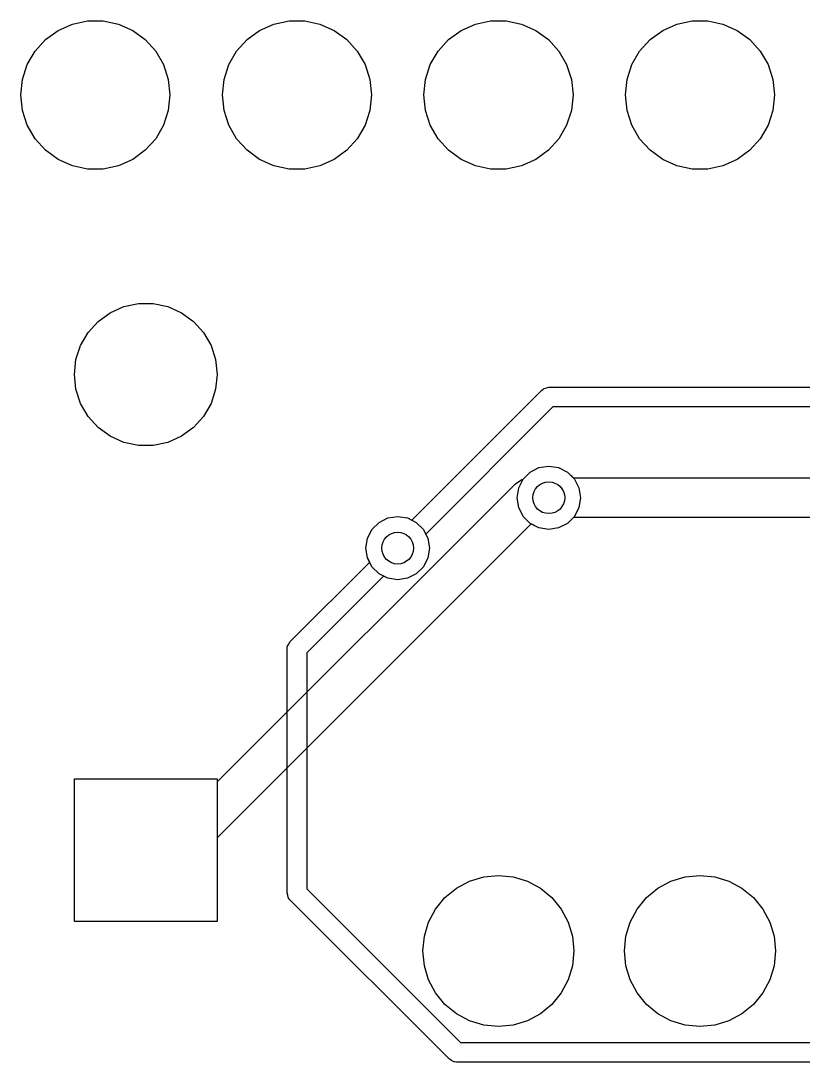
# Model space of a CAD drawing. Extents: x 94.3 to 178.4, y -122.2 to -38.
# Drawn here: x 112.09 to 121.95, y -82.68 to -69.55 of the extents above; entities that cross this region are included whole.
import ezdxf

# ---------------------------------------------------------------- set-up
doc = ezdxf.new("R2010")
doc.units = 0
doc.layers.add('BLACK', color=7, linetype='CONTINUOUS')

msp = doc.modelspace()

# ---------------------------------------------------------------- linework, layer by layer
at = {"layer": 'BLACK', "linetype": 'CONTINUOUS'}
for p, q in [((112.56, -69.6711), (112.74, -69.5912)), ((112.56, -69.6711), (112.74, -69.5912)), ((112.56, -69.6711), (112.74, -69.5912)), ((112.56, -69.6711), (112.74, -69.5912)), ((112.74, -69.5912), (112.932, -69.5503)), ((112.74, -69.5912), (112.932, -69.5503)), ((112.74, -69.5912), (112.932, -69.5503)), ((112.74, -69.5912), (112.932, -69.5503)), ((112.932, -69.5503), (113.128, -69.5503)), ((112.932, -69.5503), (113.128, -69.5503)), ((112.932, -69.5503), (113.128, -69.5503)), ((112.932, -69.5503), (113.128, -69.5503)), ((113.128, -69.5503), (113.32, -69.5912)), ((113.128, -69.5503), (113.32, -69.5912)), ((113.128, -69.5503), (113.32, -69.5912)), ((113.128, -69.5503), (113.32, -69.5912)), ((113.32, -69.5912), (113.5, -69.6711)), ((113.32, -69.5912), (113.5, -69.6711)), ((113.32, -69.5912), (113.5, -69.6711)), ((113.32, -69.5912), (113.5, -69.6711)), ((115.1, -69.6711), (115.28, -69.5912)), ((115.1, -69.6711), (115.28, -69.5912)), ((115.1, -69.6711), (115.28, -69.5912)), ((115.1, -69.6711), (115.28, -69.5912)), ((115.28, -69.5912), (115.472, -69.5503)), ((115.28, -69.5912), (115.472, -69.5503)), ((115.28, -69.5912), (115.472, -69.5503)), ((115.28, -69.5912), (115.472, -69.5503)), ((115.472, -69.5503), (115.668, -69.5503)), ((115.472, -69.5503), (115.668, -69.5503)), ((115.472, -69.5503), (115.668, -69.5503)), ((115.472, -69.5503), (115.668, -69.5503)), ((115.668, -69.5503), (115.86, -69.5912)), ((115.668, -69.5503), (115.86, -69.5912)), ((115.668, -69.5503), (115.86, -69.5912)), ((115.668, -69.5503), (115.86, -69.5912)), ((115.86, -69.5912), (116.04, -69.6711)), ((115.86, -69.5912), (116.04, -69.6711)), ((115.86, -69.5912), (116.04, -69.6711)), ((115.86, -69.5912), (116.04, -69.6711)), ((117.64, -69.6711), (117.82, -69.5912)), ((117.64, -69.6711), (117.82, -69.5912)), ((117.64, -69.6711), (117.82, -69.5912)), ((117.64, -69.6711), (117.82, -69.5912)), ((117.82, -69.5912), (118.012, -69.5503)), ((117.82, -69.5912), (118.012, -69.5503)), ((117.82, -69.5912), (118.012, -69.5503)), ((117.82, -69.5912), (118.012, -69.5503)), ((118.012, -69.5503), (118.208, -69.5503)), ((118.012, -69.5503), (118.208, -69.5503)), ((118.012, -69.5503), (118.208, -69.5503)), ((118.012, -69.5503), (118.208, -69.5503)), ((118.208, -69.5503), (118.4, -69.5912)), ((118.208, -69.5503), (118.4, -69.5912)), ((118.208, -69.5503), (118.4, -69.5912)), ((118.208, -69.5503), (118.4, -69.5912)), ((118.4, -69.5912), (118.58, -69.6711)), ((118.4, -69.5912), (118.58, -69.6711)), ((118.4, -69.5912), (118.58, -69.6711)), ((118.4, -69.5912), (118.58, -69.6711)), ((120.18, -69.6711), (120.36, -69.5912)), ((120.18, -69.6711), (120.36, -69.5912)), ((120.18, -69.6711), (120.36, -69.5912)), ((120.18, -69.6711), (120.36, -69.5912)), ((120.36, -69.5912), (120.552, -69.5503)), ((120.36, -69.5912), (120.552, -69.5503)), ((120.36, -69.5912), (120.552, -69.5503)), ((120.36, -69.5912), (120.552, -69.5503)), ((120.552, -69.5503), (120.748, -69.5503)), ((120.552, -69.5503), (120.748, -69.5503)), ((120.552, -69.5503), (120.748, -69.5503)), ((120.552, -69.5503), (120.748, -69.5503)), ((120.748, -69.5503), (120.94, -69.5912)), ((120.748, -69.5503), (120.94, -69.5912)), ((120.748, -69.5503), (120.94, -69.5912)), ((120.748, -69.5503), (120.94, -69.5912)), ((120.94, -69.5912), (121.12, -69.6711)), ((120.94, -69.5912), (121.12, -69.6711)), ((120.94, -69.5912), (121.12, -69.6711)), ((120.94, -69.5912), (121.12, -69.6711)), ((112.401, -69.7866), (112.56, -69.6711)), ((112.401, -69.7866), (112.56, -69.6711)), ((112.401, -69.7866), (112.56, -69.6711)), ((112.401, -69.7866), (112.56, -69.6711)), ((113.5, -69.6711), (113.659, -69.7866)), ((113.5, -69.6711), (113.659, -69.7866)), ((113.5, -69.6711), (113.659, -69.7866)), ((113.5, -69.6711), (113.659, -69.7866)), ((114.941, -69.7866), (115.1, -69.6711)), ((114.941, -69.7866), (115.1, -69.6711)), ((114.941, -69.7866), (115.1, -69.6711)), ((114.941, -69.7866), (115.1, -69.6711)), ((116.04, -69.6711), (116.199, -69.7866)), ((116.04, -69.6711), (116.199, -69.7866)), ((116.04, -69.6711), (116.199, -69.7866)), ((116.04, -69.6711), (116.199, -69.7866)), ((117.481, -69.7866), (117.64, -69.6711)), ((117.481, -69.7866), (117.64, -69.6711)), ((117.481, -69.7866), (117.64, -69.6711)), ((117.481, -69.7866), (117.64, -69.6711)), ((118.58, -69.6711), (118.739, -69.7866)), ((118.58, -69.6711), (118.739, -69.7866)), ((118.58, -69.6711), (118.739, -69.7866)), ((118.58, -69.6711), (118.739, -69.7866)), ((120.021, -69.7866), (120.18, -69.6711)), ((120.021, -69.7866), (120.18, -69.6711)), ((120.021, -69.7866), (120.18, -69.6711)), ((120.021, -69.7866), (120.18, -69.6711)), ((121.12, -69.6711), (121.279, -69.7866)), ((121.12, -69.6711), (121.279, -69.7866)), ((121.12, -69.6711), (121.279, -69.7866)), ((121.12, -69.6711), (121.279, -69.7866)), ((112.27, -69.9326), (112.401, -69.7866)), ((112.27, -69.9326), (112.401, -69.7866)), ((112.27, -69.9326), (112.401, -69.7866)), ((112.27, -69.9326), (112.401, -69.7866)), ((113.659, -69.7866), (113.79, -69.9326)), ((113.659, -69.7866), (113.79, -69.9326)), ((113.659, -69.7866), (113.79, -69.9326)), ((113.659, -69.7866), (113.79, -69.9326)), ((114.81, -69.9326), (114.941, -69.7866)), ((114.81, -69.9326), (114.941, -69.7866)), ((114.81, -69.9326), (114.941, -69.7866)), ((114.81, -69.9326), (114.941, -69.7866)), ((116.199, -69.7866), (116.33, -69.9326)), ((116.199, -69.7866), (116.33, -69.9326)), ((116.199, -69.7866), (116.33, -69.9326)), ((116.199, -69.7866), (116.33, -69.9326)), ((117.35, -69.9326), (117.481, -69.7866)), ((117.35, -69.9326), (117.481, -69.7866)), ((117.35, -69.9326), (117.481, -69.7866)), ((117.35, -69.9326), (117.481, -69.7866)), ((118.739, -69.7866), (118.87, -69.9326)), ((118.739, -69.7866), (118.87, -69.9326)), ((118.739, -69.7866), (118.87, -69.9326)), ((118.739, -69.7866), (118.87, -69.9326)), ((119.89, -69.9326), (120.021, -69.7866)), ((119.89, -69.9326), (120.021, -69.7866)), ((119.89, -69.9326), (120.021, -69.7866)), ((119.89, -69.9326), (120.021, -69.7866)), ((121.279, -69.7866), (121.41, -69.9326)), ((121.279, -69.7866), (121.41, -69.9326)), ((121.279, -69.7866), (121.41, -69.9326)), ((121.279, -69.7866), (121.41, -69.9326)), ((112.171, -70.1027), (112.27, -69.9326)), ((112.171, -70.1027), (112.27, -69.9326)), ((112.171, -70.1027), (112.27, -69.9326)), ((112.171, -70.1027), (112.27, -69.9326)), ((113.79, -69.9326), (113.889, -70.1027)), ((113.79, -69.9326), (113.889, -70.1027)), ((113.79, -69.9326), (113.889, -70.1027)), ((113.79, -69.9326), (113.889, -70.1027)), ((114.711, -70.1027), (114.81, -69.9326)), ((114.711, -70.1027), (114.81, -69.9326)), ((114.711, -70.1027), (114.81, -69.9326)), ((114.711, -70.1027), (114.81, -69.9326)), ((116.33, -69.9326), (116.429, -70.1027)), ((116.33, -69.9326), (116.429, -70.1027)), ((116.33, -69.9326), (116.429, -70.1027)), ((116.33, -69.9326), (116.429, -70.1027)), ((117.251, -70.1027), (117.35, -69.9326)), ((117.251, -70.1027), (117.35, -69.9326)), ((117.251, -70.1027), (117.35, -69.9326)), ((117.251, -70.1027), (117.35, -69.9326)), ((118.87, -69.9326), (118.969, -70.1027)), ((118.87, -69.9326), (118.969, -70.1027)), ((118.87, -69.9326), (118.969, -70.1027)), ((118.87, -69.9326), (118.969, -70.1027)), ((119.791, -70.1027), (119.89, -69.9326)), ((119.791, -70.1027), (119.89, -69.9326)), ((119.791, -70.1027), (119.89, -69.9326)), ((119.791, -70.1027), (119.89, -69.9326)), ((121.41, -69.9326), (121.509, -70.1027)), ((121.41, -69.9326), (121.509, -70.1027)), ((121.41, -69.9326), (121.509, -70.1027)), ((121.41, -69.9326), (121.509, -70.1027)), ((112.111, -70.2896), (112.171, -70.1027)), ((112.111, -70.2896), (112.171, -70.1027)), ((112.111, -70.2896), (112.171, -70.1027)), ((112.111, -70.2896), (112.171, -70.1027)), ((113.889, -70.1027), (113.949, -70.2896)), ((113.889, -70.1027), (113.949, -70.2896)), ((113.889, -70.1027), (113.949, -70.2896)), ((113.889, -70.1027), (113.949, -70.2896)), ((114.651, -70.2896), (114.711, -70.1027)), ((114.651, -70.2896), (114.711, -70.1027)), ((114.651, -70.2896), (114.711, -70.1027)), ((114.651, -70.2896), (114.711, -70.1027)), ((116.429, -70.1027), (116.489, -70.2896)), ((116.429, -70.1027), (116.489, -70.2896)), ((116.429, -70.1027), (116.489, -70.2896)), ((116.429, -70.1027), (116.489, -70.2896)), ((117.191, -70.2896), (117.251, -70.1027)), ((117.191, -70.2896), (117.251, -70.1027)), ((117.191, -70.2896), (117.251, -70.1027)), ((117.191, -70.2896), (117.251, -70.1027)), ((118.969, -70.1027), (119.029, -70.2896)), ((118.969, -70.1027), (119.029, -70.2896)), ((118.969, -70.1027), (119.029, -70.2896)), ((118.969, -70.1027), (119.029, -70.2896)), ((119.731, -70.2896), (119.791, -70.1027)), ((119.731, -70.2896), (119.791, -70.1027)), ((119.731, -70.2896), (119.791, -70.1027)), ((119.731, -70.2896), (119.791, -70.1027)), ((121.509, -70.1027), (121.569, -70.2896)), ((121.509, -70.1027), (121.569, -70.2896)), ((121.509, -70.1027), (121.569, -70.2896)), ((121.509, -70.1027), (121.569, -70.2896)), ((112.09, -70.485), (112.111, -70.2896)), ((112.09, -70.485), (112.111, -70.2896)), ((112.09, -70.485), (112.111, -70.2896)), ((112.09, -70.485), (112.111, -70.2896)), ((113.949, -70.2896), (113.97, -70.485)), ((113.949, -70.2896), (113.97, -70.485)), ((113.949, -70.2896), (113.97, -70.485)), ((113.949, -70.2896), (113.97, -70.485)), ((114.63, -70.485), (114.651, -70.2896)), ((114.63, -70.485), (114.651, -70.2896)), ((114.63, -70.485), (114.651, -70.2896)), ((114.63, -70.485), (114.651, -70.2896)), ((116.489, -70.2896), (116.51, -70.485)), ((116.489, -70.2896), (116.51, -70.485)), ((116.489, -70.2896), (116.51, -70.485)), ((116.489, -70.2896), (116.51, -70.485)), ((117.17, -70.485), (117.191, -70.2896)), ((117.17, -70.485), (117.191, -70.2896)), ((117.17, -70.485), (117.191, -70.2896)), ((117.17, -70.485), (117.191, -70.2896)), ((119.029, -70.2896), (119.05, -70.485)), ((119.029, -70.2896), (119.05, -70.485)), ((119.029, -70.2896), (119.05, -70.485)), ((119.029, -70.2896), (119.05, -70.485)), ((119.71, -70.485), (119.731, -70.2896)), ((119.71, -70.485), (119.731, -70.2896)), ((119.71, -70.485), (119.731, -70.2896)), ((119.71, -70.485), (119.731, -70.2896)), ((121.569, -70.2896), (121.59, -70.485)), ((121.569, -70.2896), (121.59, -70.485)), ((121.569, -70.2896), (121.59, -70.485)), ((121.569, -70.2896), (121.59, -70.485)), ((112.111, -70.6804), (112.09, -70.485)), ((112.111, -70.6804), (112.09, -70.485)), ((112.111, -70.6804), (112.09, -70.485)), ((112.111, -70.6804), (112.09, -70.485)), ((113.97, -70.485), (113.949, -70.6804)), ((113.97, -70.485), (113.949, -70.6804)), ((113.97, -70.485), (113.949, -70.6804)), ((113.97, -70.485), (113.949, -70.6804)), ((114.651, -70.6804), (114.63, -70.485)), ((114.651, -70.6804), (114.63, -70.485)), ((114.651, -70.6804), (114.63, -70.485)), ((114.651, -70.6804), (114.63, -70.485)), ((116.51, -70.485), (116.489, -70.6804)), ((116.51, -70.485), (116.489, -70.6804)), ((116.51, -70.485), (116.489, -70.6804)), ((116.51, -70.485), (116.489, -70.6804)), ((117.191, -70.6804), (117.17, -70.485)), ((117.191, -70.6804), (117.17, -70.485)), ((117.191, -70.6804), (117.17, -70.485)), ((117.191, -70.6804), (117.17, -70.485)), ((119.05, -70.485), (119.029, -70.6804)), ((119.05, -70.485), (119.029, -70.6804)), ((119.05, -70.485), (119.029, -70.6804)), ((119.05, -70.485), (119.029, -70.6804)), ((119.731, -70.6804), (119.71, -70.485)), ((119.731, -70.6804), (119.71, -70.485)), ((119.731, -70.6804), (119.71, -70.485)), ((119.731, -70.6804), (119.71, -70.485)), ((121.59, -70.485), (121.569, -70.6804)), ((121.59, -70.485), (121.569, -70.6804)), ((121.59, -70.485), (121.569, -70.6804)), ((121.59, -70.485), (121.569, -70.6804)), ((112.171, -70.8673), (112.111, -70.6804)), ((112.171, -70.8673), (112.111, -70.6804)), ((112.171, -70.8673), (112.111, -70.6804)), ((112.171, -70.8673), (112.111, -70.6804)), ((113.949, -70.6804), (113.889, -70.8673)), ((113.949, -70.6804), (113.889, -70.8673)), ((113.949, -70.6804), (113.889, -70.8673)), ((113.949, -70.6804), (113.889, -70.8673)), ((114.711, -70.8673), (114.651, -70.6804)), ((114.711, -70.8673), (114.651, -70.6804)), ((114.711, -70.8673), (114.651, -70.6804)), ((114.711, -70.8673), (114.651, -70.6804)), ((116.489, -70.6804), (116.429, -70.8673)), ((116.489, -70.6804), (116.429, -70.8673)), ((116.489, -70.6804), (116.429, -70.8673)), ((116.489, -70.6804), (116.429, -70.8673)), ((117.251, -70.8673), (117.191, -70.6804)), ((117.251, -70.8673), (117.191, -70.6804)), ((117.251, -70.8673), (117.191, -70.6804)), ((117.251, -70.8673), (117.191, -70.6804)), ((119.029, -70.6804), (118.969, -70.8673)), ((119.029, -70.6804), (118.969, -70.8673)), ((119.029, -70.6804), (118.969, -70.8673)), ((119.029, -70.6804), (118.969, -70.8673)), ((119.791, -70.8673), (119.731, -70.6804)), ((119.791, -70.8673), (119.731, -70.6804)), ((119.791, -70.8673), (119.731, -70.6804)), ((119.791, -70.8673), (119.731, -70.6804)), ((121.569, -70.6804), (121.509, -70.8673)), ((121.569, -70.6804), (121.509, -70.8673)), ((121.569, -70.6804), (121.509, -70.8673)), ((121.569, -70.6804), (121.509, -70.8673)), ((112.27, -71.0374), (112.171, -70.8673)), ((112.27, -71.0374), (112.171, -70.8673)), ((112.27, -71.0374), (112.171, -70.8673)), ((112.27, -71.0374), (112.171, -70.8673)), ((113.889, -70.8673), (113.79, -71.0374)), ((113.889, -70.8673), (113.79, -71.0374)), ((113.889, -70.8673), (113.79, -71.0374)), ((113.889, -70.8673), (113.79, -71.0374)), ((114.81, -71.0374), (114.711, -70.8673)), ((114.81, -71.0374), (114.711, -70.8673)), ((114.81, -71.0374), (114.711, -70.8673)), ((114.81, -71.0374), (114.711, -70.8673)), ((116.429, -70.8673), (116.33, -71.0374)), ((116.429, -70.8673), (116.33, -71.0374)), ((116.429, -70.8673), (116.33, -71.0374)), ((116.429, -70.8673), (116.33, -71.0374)), ((117.35, -71.0374), (117.251, -70.8673)), ((117.35, -71.0374), (117.251, -70.8673)), ((117.35, -71.0374), (117.251, -70.8673)), ((117.35, -71.0374), (117.251, -70.8673)), ((118.969, -70.8673), (118.87, -71.0374)), ((118.969, -70.8673), (118.87, -71.0374)), ((118.969, -70.8673), (118.87, -71.0374)), ((118.969, -70.8673), (118.87, -71.0374)), ((119.89, -71.0374), (119.791, -70.8673)), ((119.89, -71.0374), (119.791, -70.8673)), ((119.89, -71.0374), (119.791, -70.8673)), ((119.89, -71.0374), (119.791, -70.8673)), ((121.509, -70.8673), (121.41, -71.0374)), ((121.509, -70.8673), (121.41, -71.0374)), ((121.509, -70.8673), (121.41, -71.0374)), ((121.509, -70.8673), (121.41, -71.0374)), ((112.401, -71.1834), (112.27, -71.0374)), ((112.401, -71.1834), (112.27, -71.0374)), ((112.401, -71.1834), (112.27, -71.0374)), ((112.401, -71.1834), (112.27, -71.0374)), ((113.79, -71.0374), (113.659, -71.1834)), ((113.79, -71.0374), (113.659, -71.1834)), ((113.79, -71.0374), (113.659, -71.1834)), ((113.79, -71.0374), (113.659, -71.1834)), ((114.941, -71.1834), (114.81, -71.0374)), ((114.941, -71.1834), (114.81, -71.0374)), ((114.941, -71.1834), (114.81, -71.0374)), ((114.941, -71.1834), (114.81, -71.0374)), ((116.33, -71.0374), (116.199, -71.1834)), ((116.33, -71.0374), (116.199, -71.1834)), ((116.33, -71.0374), (116.199, -71.1834)), ((116.33, -71.0374), (116.199, -71.1834)), ((117.481, -71.1834), (117.35, -71.0374)), ((117.481, -71.1834), (117.35, -71.0374)), ((117.481, -71.1834), (117.35, -71.0374)), ((117.481, -71.1834), (117.35, -71.0374)), ((118.87, -71.0374), (118.739, -71.1834)), ((118.87, -71.0374), (118.739, -71.1834)), ((118.87, -71.0374), (118.739, -71.1834)), ((118.87, -71.0374), (118.739, -71.1834)), ((120.021, -71.1834), (119.89, -71.0374)), ((120.021, -71.1834), (119.89, -71.0374)), ((120.021, -71.1834), (119.89, -71.0374)), ((120.021, -71.1834), (119.89, -71.0374)), ((121.41, -71.0374), (121.279, -71.1834)), ((121.41, -71.0374), (121.279, -71.1834)), ((121.41, -71.0374), (121.279, -71.1834)), ((121.41, -71.0374), (121.279, -71.1834)), ((112.56, -71.2989), (112.401, -71.1834)), ((112.56, -71.2989), (112.401, -71.1834)), ((112.56, -71.2989), (112.401, -71.1834)), ((112.56, -71.2989), (112.401, -71.1834)), ((112.74, -71.3788), (112.56, -71.2989)), ((112.74, -71.3788), (112.56, -71.2989)), ((112.74, -71.3788), (112.56, -71.2989)), ((112.74, -71.3788), (112.56, -71.2989)), ((113.5, -71.2989), (113.32, -71.3788)), ((113.5, -71.2989), (113.32, -71.3788)), ((113.5, -71.2989), (113.32, -71.3788)), ((113.5, -71.2989), (113.32, -71.3788)), ((113.659, -71.1834), (113.5, -71.2989)), ((113.659, -71.1834), (113.5, -71.2989)), ((113.659, -71.1834), (113.5, -71.2989)), ((113.659, -71.1834), (113.5, -71.2989)), ((115.1, -71.2989), (114.941, -71.1834)), ((115.1, -71.2989), (114.941, -71.1834)), ((115.1, -71.2989), (114.941, -71.1834)), ((115.1, -71.2989), (114.941, -71.1834)), ((115.28, -71.3788), (115.1, -71.2989)), ((115.28, -71.3788), (115.1, -71.2989)), ((115.28, -71.3788), (115.1, -71.2989)), ((115.28, -71.3788), (115.1, -71.2989)), ((116.04, -71.2989), (115.86, -71.3788)), ((116.04, -71.2989), (115.86, -71.3788)), ((116.04, -71.2989), (115.86, -71.3788)), ((116.04, -71.2989), (115.86, -71.3788)), ((116.199, -71.1834), (116.04, -71.2989)), ((116.199, -71.1834), (116.04, -71.2989)), ((116.199, -71.1834), (116.04, -71.2989)), ((116.199, -71.1834), (116.04, -71.2989)), ((117.64, -71.2989), (117.481, -71.1834)), ((117.64, -71.2989), (117.481, -71.1834)), ((117.64, -71.2989), (117.481, -71.1834)), ((117.64, -71.2989), (117.481, -71.1834)), ((117.82, -71.3788), (117.64, -71.2989)), ((117.82, -71.3788), (117.64, -71.2989)), ((117.82, -71.3788), (117.64, -71.2989)), ((117.82, -71.3788), (117.64, -71.2989)), ((118.58, -71.2989), (118.4, -71.3788)), ((118.58, -71.2989), (118.4, -71.3788)), ((118.58, -71.2989), (118.4, -71.3788)), ((118.58, -71.2989), (118.4, -71.3788)), ((118.739, -71.1834), (118.58, -71.2989)), ((118.739, -71.1834), (118.58, -71.2989)), ((118.739, -71.1834), (118.58, -71.2989)), ((118.739, -71.1834), (118.58, -71.2989)), ((120.18, -71.2989), (120.021, -71.1834)), ((120.18, -71.2989), (120.021, -71.1834)), ((120.18, -71.2989), (120.021, -71.1834)), ((120.18, -71.2989), (120.021, -71.1834)), ((120.36, -71.3788), (120.18, -71.2989)), ((120.36, -71.3788), (120.18, -71.2989)), ((120.36, -71.3788), (120.18, -71.2989)), ((120.36, -71.3788), (120.18, -71.2989)), ((121.12, -71.2989), (120.94, -71.3788)), ((121.12, -71.2989), (120.94, -71.3788)), ((121.12, -71.2989), (120.94, -71.3788)), ((121.12, -71.2989), (120.94, -71.3788)), ((121.279, -71.1834), (121.12, -71.2989)), ((121.279, -71.1834), (121.12, -71.2989)), ((121.279, -71.1834), (121.12, -71.2989)), ((121.279, -71.1834), (121.12, -71.2989)), ((112.932, -71.4197), (112.74, -71.3788)), ((112.932, -71.4197), (112.74, -71.3788)), ((112.932, -71.4197), (112.74, -71.3788)), ((112.932, -71.4197), (112.74, -71.3788)), ((113.128, -71.4197), (112.932, -71.4197)), ((113.128, -71.4197), (112.932, -71.4197)), ((113.128, -71.4197), (112.932, -71.4197)), ((113.128, -71.4197), (112.932, -71.4197)), ((113.32, -71.3788), (113.128, -71.4197)), ((113.32, -71.3788), (113.128, -71.4197)), ((113.32, -71.3788), (113.128, -71.4197)), ((113.32, -71.3788), (113.128, -71.4197)), ((115.472, -71.4197), (115.28, -71.3788)), ((115.472, -71.4197), (115.28, -71.3788)), ((115.472, -71.4197), (115.28, -71.3788)), ((115.472, -71.4197), (115.28, -71.3788)), ((115.668, -71.4197), (115.472, -71.4197)), ((115.668, -71.4197), (115.472, -71.4197)), ((115.668, -71.4197), (115.472, -71.4197)), ((115.668, -71.4197), (115.472, -71.4197)), ((115.86, -71.3788), (115.668, -71.4197)), ((115.86, -71.3788), (115.668, -71.4197)), ((115.86, -71.3788), (115.668, -71.4197)), ((115.86, -71.3788), (115.668, -71.4197)), ((118.012, -71.4197), (117.82, -71.3788)), ((118.012, -71.4197), (117.82, -71.3788)), ((118.012, -71.4197), (117.82, -71.3788)), ((118.012, -71.4197), (117.82, -71.3788)), ((118.208, -71.4197), (118.012, -71.4197)), ((118.208, -71.4197), (118.012, -71.4197)), ((118.208, -71.4197), (118.012, -71.4197)), ((118.208, -71.4197), (118.012, -71.4197)), ((118.4, -71.3788), (118.208, -71.4197)), ((118.4, -71.3788), (118.208, -71.4197)), ((118.4, -71.3788), (118.208, -71.4197)), ((118.4, -71.3788), (118.208, -71.4197)), ((120.552, -71.4197), (120.36, -71.3788)), ((120.552, -71.4197), (120.36, -71.3788)), ((120.552, -71.4197), (120.36, -71.3788)), ((120.552, -71.4197), (120.36, -71.3788)), ((120.748, -71.4197), (120.552, -71.4197)), ((120.748, -71.4197), (120.552, -71.4197)), ((120.748, -71.4197), (120.552, -71.4197)), ((120.748, -71.4197), (120.552, -71.4197)), ((120.94, -71.3788), (120.748, -71.4197)), ((120.94, -71.3788), (120.748, -71.4197)), ((120.94, -71.3788), (120.748, -71.4197)), ((120.94, -71.3788), (120.748, -71.4197)), ((113.387, -73.154), (113.571, -73.1149)), ((113.387, -73.154), (113.571, -73.1149)), ((113.387, -73.154), (113.571, -73.1149)), ((113.387, -73.154), (113.571, -73.1149)), ((113.571, -73.1149), (113.759, -73.1149)), ((113.571, -73.1149), (113.759, -73.1149)), ((113.571, -73.1149), (113.759, -73.1149)), ((113.571, -73.1149), (113.759, -73.1149)), ((113.759, -73.1149), (113.943, -73.154)), ((113.759, -73.1149), (113.943, -73.154)), ((113.759, -73.1149), (113.943, -73.154)), ((113.759, -73.1149), (113.943, -73.154)), ((113.063, -73.3412), (113.215, -73.2306)), ((113.063, -73.3412), (113.215, -73.2306)), ((113.063, -73.3412), (113.215, -73.2306)), ((113.063, -73.3412), (113.215, -73.2306)), ((113.215, -73.2306), (113.387, -73.154)), ((113.215, -73.2306), (113.387, -73.154)), ((113.215, -73.2306), (113.387, -73.154)), ((113.215, -73.2306), (113.387, -73.154)), ((113.943, -73.154), (114.115, -73.2306)), ((113.943, -73.154), (114.115, -73.2306)), ((113.943, -73.154), (114.115, -73.2306)), ((113.943, -73.154), (114.115, -73.2306)), ((114.115, -73.2306), (114.267, -73.3412)), ((114.115, -73.2306), (114.267, -73.3412)), ((114.115, -73.2306), (114.267, -73.3412)), ((114.115, -73.2306), (114.267, -73.3412)), ((112.937, -73.481), (113.063, -73.3412)), ((112.937, -73.481), (113.063, -73.3412)), ((112.937, -73.481), (113.063, -73.3412)), ((112.937, -73.481), (113.063, -73.3412)), ((114.267, -73.3412), (114.393, -73.481)), ((114.267, -73.3412), (114.393, -73.481)), ((114.267, -73.3412), (114.393, -73.481)), ((114.267, -73.3412), (114.393, -73.481)), ((112.843, -73.6439), (112.937, -73.481)), ((112.843, -73.6439), (112.937, -73.481)), ((112.843, -73.6439), (112.937, -73.481)), ((112.843, -73.6439), (112.937, -73.481)), ((114.393, -73.481), (114.487, -73.6439)), ((114.393, -73.481), (114.487, -73.6439)), ((114.393, -73.481), (114.487, -73.6439)), ((114.393, -73.481), (114.487, -73.6439)), ((112.785, -73.8229), (112.843, -73.6439)), ((112.785, -73.8229), (112.843, -73.6439)), ((112.785, -73.8229), (112.843, -73.6439)), ((112.785, -73.8229), (112.843, -73.6439)), ((114.487, -73.6439), (114.545, -73.8229)), ((114.487, -73.6439), (114.545, -73.8229)), ((114.487, -73.6439), (114.545, -73.8229)), ((114.487, -73.6439), (114.545, -73.8229)), ((112.765, -74.01), (112.785, -73.8229)), ((112.765, -74.01), (112.785, -73.8229)), ((112.765, -74.01), (112.785, -73.8229)), ((112.765, -74.01), (112.785, -73.8229)), ((114.545, -73.8229), (114.565, -74.01)), ((114.545, -73.8229), (114.565, -74.01)), ((114.545, -73.8229), (114.565, -74.01)), ((114.545, -73.8229), (114.565, -74.01)), ((112.785, -74.1971), (112.765, -74.01)), ((112.785, -74.1971), (112.765, -74.01)), ((112.785, -74.1971), (112.765, -74.01)), ((112.785, -74.1971), (112.765, -74.01)), ((114.565, -74.01), (114.545, -74.1971)), ((114.565, -74.01), (114.545, -74.1971)), ((114.565, -74.01), (114.545, -74.1971)), ((114.565, -74.01), (114.545, -74.1971)), ((118.657, -74.2066), (118.674, -74.1932)), ((118.674, -74.1932), (118.677, -74.1898)), ((118.677, -74.1898), (118.68, -74.1891)), ((118.68, -74.1891), (118.685, -74.1853)), ((118.685, -74.1853), (118.715, -74.1787)), ((118.715, -74.1787), (118.745, -74.17)), ((118.745, -74.17), (124.408, -74.17)), ((112.843, -74.3761), (112.785, -74.1971)), ((112.843, -74.3761), (112.785, -74.1971)), ((112.843, -74.3761), (112.785, -74.1971)), ((112.843, -74.3761), (112.785, -74.1971)), ((114.545, -74.1971), (114.487, -74.3761)), ((114.545, -74.1971), (114.487, -74.3761)), ((114.545, -74.1971), (114.487, -74.3761)), ((114.545, -74.1971), (114.487, -74.3761)), ((117.017, -75.8466), (118.657, -74.2066)), ((112.937, -74.539), (112.843, -74.3761)), ((112.937, -74.539), (112.843, -74.3761)), ((112.937, -74.539), (112.843, -74.3761)), ((112.937, -74.539), (112.843, -74.3761)), ((114.487, -74.3761), (114.393, -74.539)), ((114.487, -74.3761), (114.393, -74.539)), ((114.487, -74.3761), (114.393, -74.539)), ((114.487, -74.3761), (114.393, -74.539)), ((118.797, -74.42), (117.193, -76.0234)), ((124.46, -74.42), (118.797, -74.42)), ((113.063, -74.6788), (112.937, -74.539)), ((113.063, -74.6788), (112.937, -74.539)), ((113.063, -74.6788), (112.937, -74.539)), ((113.063, -74.6788), (112.937, -74.539)), ((114.393, -74.539), (114.267, -74.6788)), ((114.393, -74.539), (114.267, -74.6788)), ((114.393, -74.539), (114.267, -74.6788)), ((114.393, -74.539), (114.267, -74.6788)), ((113.215, -74.7894), (113.063, -74.6788)), ((113.215, -74.7894), (113.063, -74.6788)), ((113.215, -74.7894), (113.063, -74.6788)), ((113.215, -74.7894), (113.063, -74.6788)), ((114.267, -74.6788), (114.115, -74.7894)), ((114.267, -74.6788), (114.115, -74.7894)), ((114.267, -74.6788), (114.115, -74.7894)), ((114.267, -74.6788), (114.115, -74.7894)), ((113.387, -74.866), (113.215, -74.7894)), ((113.387, -74.866), (113.215, -74.7894)), ((113.387, -74.866), (113.215, -74.7894)), ((113.387, -74.866), (113.215, -74.7894)), ((114.115, -74.7894), (113.943, -74.866)), ((114.115, -74.7894), (113.943, -74.866)), ((114.115, -74.7894), (113.943, -74.866)), ((114.115, -74.7894), (113.943, -74.866)), ((113.571, -74.9051), (113.387, -74.866)), ((113.571, -74.9051), (113.387, -74.866)), ((113.571, -74.9051), (113.387, -74.866)), ((113.571, -74.9051), (113.387, -74.866)), ((113.759, -74.9051), (113.571, -74.9051)), ((113.759, -74.9051), (113.571, -74.9051)), ((113.759, -74.9051), (113.571, -74.9051)), ((113.759, -74.9051), (113.571, -74.9051)), ((113.943, -74.866), (113.759, -74.9051)), ((113.943, -74.866), (113.759, -74.9051)), ((113.943, -74.866), (113.759, -74.9051)), ((113.943, -74.866), (113.759, -74.9051)), ((118.421, -75.3299), (118.51, -75.2414)), ((118.421, -75.3299), (118.51, -75.2414)), ((118.51, -75.2414), (118.621, -75.1846)), ((118.51, -75.2414), (118.621, -75.1846)), ((118.621, -75.1846), (118.745, -75.165)), ((118.621, -75.1846), (118.745, -75.165)), ((118.745, -75.165), (118.869, -75.1846)), ((118.745, -75.165), (118.869, -75.1846)), ((118.869, -75.1846), (118.98, -75.2414)), ((118.869, -75.1846), (118.98, -75.2414)), ((118.98, -75.2414), (119.054, -75.315)), ((118.98, -75.2414), (119.069, -75.3299)), ((118.323, -75.3882), (118.404, -75.334)), ((118.365, -75.4414), (118.421, -75.3299)), ((118.404, -75.334), (118.421, -75.3306)), ((118.421, -75.3306), (118.421, -75.3299)), ((119.054, -75.315), (131.771, -75.315)), ((119.069, -75.3299), (119.125, -75.4414)), ((114.565, -79.1461), (118.323, -75.3882)), ((118.345, -75.565), (118.365, -75.4414)), ((119.125, -75.4414), (119.145, -75.565)), ((118.365, -75.6886), (118.345, -75.565)), ((119.145, -75.565), (119.125, -75.6886)), ((118.421, -75.8001), (118.365, -75.6886)), ((119.125, -75.6886), (119.069, -75.8001)), ((118.523, -75.8952), (114.565, -79.8532)), ((116.516, -75.9649), (116.605, -75.8764)), ((116.516, -75.9649), (116.605, -75.8764)), ((116.605, -75.8764), (116.716, -75.8196)), ((116.605, -75.8764), (116.716, -75.8196)), ((116.716, -75.8196), (116.84, -75.8)), ((116.716, -75.8196), (116.84, -75.8)), ((116.84, -75.8), (116.964, -75.8196)), ((116.84, -75.8), (116.964, -75.8196)), ((116.964, -75.8196), (117.075, -75.8764)), ((116.964, -75.8196), (117.017, -75.8466)), ((117.075, -75.8764), (117.164, -75.9649)), ((118.51, -75.8886), (118.421, -75.8001)), ((118.621, -75.9454), (118.51, -75.8886)), ((118.621, -75.9454), (118.523, -75.8952)), ((118.98, -75.8886), (118.869, -75.9454)), ((118.98, -75.8886), (118.869, -75.9454)), ((119.069, -75.8001), (118.98, -75.8886)), ((119.054, -75.815), (118.98, -75.8886)), ((131.771, -75.815), (119.054, -75.815)), ((116.46, -76.0764), (116.516, -75.9649)), ((116.46, -76.0764), (116.516, -75.9649)), ((117.164, -75.9649), (117.22, -76.0764)), ((117.193, -76.0234), (117.22, -76.0764)), ((118.745, -75.965), (118.621, -75.9454)), ((118.745, -75.965), (118.621, -75.9454)), ((118.869, -75.9454), (118.745, -75.965)), ((118.869, -75.9454), (118.745, -75.965)), ((116.44, -76.2), (116.46, -76.0764)), ((116.44, -76.2), (116.46, -76.0764)), ((117.22, -76.0764), (117.24, -76.2)), ((117.22, -76.0764), (117.24, -76.2)), ((116.46, -76.3236), (116.44, -76.2)), ((116.46, -76.3236), (116.44, -76.2)), ((117.24, -76.2), (117.22, -76.3236)), ((117.24, -76.2), (117.22, -76.3236)), ((115.482, -77.3816), (116.487, -76.3766)), ((116.487, -76.3766), (116.46, -76.3236)), ((116.516, -76.4351), (116.46, -76.3236)), ((117.22, -76.3236), (117.164, -76.4351)), ((117.22, -76.3236), (117.164, -76.4351)), ((116.663, -76.5534), (115.695, -77.5218)), ((116.605, -76.5236), (116.516, -76.4351)), ((116.716, -76.5804), (116.605, -76.5236)), ((116.716, -76.5804), (116.663, -76.5534)), ((117.075, -76.5236), (116.964, -76.5804)), ((117.075, -76.5236), (116.964, -76.5804)), ((117.164, -76.4351), (117.075, -76.5236)), ((117.164, -76.4351), (117.075, -76.5236)), ((116.84, -76.6), (116.716, -76.5804)), ((116.84, -76.6), (116.716, -76.5804)), ((116.964, -76.5804), (116.84, -76.6)), ((116.964, -76.5804), (116.84, -76.6)), ((115.445, -77.47), (115.448, -77.4479)), ((115.445, -80.546), (115.445, -77.47)), ((115.448, -77.4434), (115.449, -77.441)), ((115.448, -77.4479), (115.448, -77.4434)), ((115.449, -77.441), (115.45, -77.4348)), ((115.45, -77.4348), (115.467, -77.4088)), ((115.467, -77.4088), (115.482, -77.3816)), ((115.695, -77.5218), (115.695, -80.4942)), ((112.765, -80.91), (112.765, -79.11)), ((112.765, -79.11), (114.565, -79.11)), ((112.765, -80.91), (112.765, -79.11)), ((112.765, -79.11), (114.565, -79.11)), ((112.765, -80.91), (112.765, -79.11)), ((112.765, -79.11), (114.565, -79.11)), ((112.765, -80.91), (112.765, -79.11)), ((112.765, -79.11), (114.565, -79.11)), ((114.565, -79.11), (114.565, -80.91)), ((114.565, -79.11), (114.565, -79.1461)), ((114.565, -79.11), (114.565, -80.91)), ((114.565, -79.11), (114.565, -80.91)), ((114.565, -79.8532), (114.565, -80.91)), ((117.745, -80.4), (117.924, -80.3458)), ((117.745, -80.4), (117.924, -80.3458)), ((117.745, -80.4), (117.924, -80.3458)), ((117.745, -80.4), (117.924, -80.3458)), ((117.924, -80.3458), (118.11, -80.3275)), ((117.924, -80.3458), (118.11, -80.3275)), ((117.924, -80.3458), (118.11, -80.3275)), ((117.924, -80.3458), (118.11, -80.3275)), ((118.11, -80.3275), (118.296, -80.3458)), ((118.11, -80.3275), (118.296, -80.3458)), ((118.11, -80.3275), (118.296, -80.3458)), ((118.11, -80.3275), (118.296, -80.3458)), ((118.296, -80.3458), (118.475, -80.4)), ((118.296, -80.3458), (118.475, -80.4)), ((118.296, -80.3458), (118.475, -80.4)), ((118.296, -80.3458), (118.475, -80.4)), ((120.285, -80.4), (120.464, -80.3458)), ((120.285, -80.4), (120.464, -80.3458)), ((120.285, -80.4), (120.464, -80.3458)), ((120.285, -80.4), (120.464, -80.3458)), ((120.464, -80.3458), (120.65, -80.3275)), ((120.464, -80.3458), (120.65, -80.3275)), ((120.464, -80.3458), (120.65, -80.3275)), ((120.464, -80.3458), (120.65, -80.3275)), ((120.65, -80.3275), (120.836, -80.3458)), ((120.65, -80.3275), (120.836, -80.3458)), ((120.65, -80.3275), (120.836, -80.3458)), ((120.65, -80.3275), (120.836, -80.3458)), ((120.836, -80.3458), (121.015, -80.4)), ((120.836, -80.3458), (121.015, -80.4)), ((120.836, -80.3458), (121.015, -80.4)), ((120.836, -80.3458), (121.015, -80.4)), ((115.695, -80.4942), (117.633, -82.432)), ((117.436, -80.6065), (117.581, -80.488)), ((117.436, -80.6065), (117.581, -80.488)), ((117.436, -80.6065), (117.581, -80.488)), ((117.436, -80.6065), (117.581, -80.488)), ((117.581, -80.488), (117.745, -80.4)), ((117.581, -80.488), (117.745, -80.4)), ((117.581, -80.488), (117.745, -80.4)), ((117.581, -80.488), (117.745, -80.4)), ((118.475, -80.4), (118.639, -80.488)), ((118.475, -80.4), (118.639, -80.488)), ((118.475, -80.4), (118.639, -80.488)), ((118.475, -80.4), (118.639, -80.488)), ((118.639, -80.488), (118.784, -80.6065)), ((118.639, -80.488), (118.784, -80.6065)), ((118.639, -80.488), (118.784, -80.6065)), ((118.639, -80.488), (118.784, -80.6065)), ((119.976, -80.6065), (120.121, -80.488)), ((119.976, -80.6065), (120.121, -80.488)), ((119.976, -80.6065), (120.121, -80.488)), ((119.976, -80.6065), (120.121, -80.488)), ((120.121, -80.488), (120.285, -80.4)), ((120.121, -80.488), (120.285, -80.4)), ((120.121, -80.488), (120.285, -80.4)), ((120.121, -80.488), (120.285, -80.4)), ((121.015, -80.4), (121.179, -80.488)), ((121.015, -80.4), (121.179, -80.488)), ((121.015, -80.4), (121.179, -80.488)), ((121.015, -80.4), (121.179, -80.488)), ((121.179, -80.488), (121.324, -80.6065)), ((121.179, -80.488), (121.324, -80.6065)), ((121.179, -80.488), (121.324, -80.6065)), ((121.179, -80.488), (121.324, -80.6065)), ((115.454, -80.5756), (115.445, -80.546)), ((115.46, -80.6059), (115.454, -80.5756)), ((115.464, -80.6109), (115.46, -80.6059)), ((115.465, -80.6135), (115.464, -80.6109)), ((115.468, -80.6165), (115.465, -80.6135)), ((115.482, -80.6344), (115.468, -80.6165)), ((117.318, -80.7508), (117.436, -80.6065)), ((117.318, -80.7508), (117.436, -80.6065)), ((117.318, -80.7508), (117.436, -80.6065)), ((117.318, -80.7508), (117.436, -80.6065)), ((118.784, -80.6065), (118.902, -80.7508)), ((118.784, -80.6065), (118.902, -80.7508)), ((118.784, -80.6065), (118.902, -80.7508)), ((118.784, -80.6065), (118.902, -80.7508)), ((119.858, -80.7508), (119.976, -80.6065)), ((119.858, -80.7508), (119.976, -80.6065)), ((119.858, -80.7508), (119.976, -80.6065)), ((119.858, -80.7508), (119.976, -80.6065)), ((121.324, -80.6065), (121.442, -80.7508)), ((121.324, -80.6065), (121.442, -80.7508)), ((121.324, -80.6065), (121.442, -80.7508)), ((121.324, -80.6065), (121.442, -80.7508)), ((117.493, -82.6454), (115.482, -80.6344)), ((117.23, -80.9155), (117.318, -80.7508)), ((117.23, -80.9155), (117.318, -80.7508)), ((117.23, -80.9155), (117.318, -80.7508)), ((117.23, -80.9155), (117.318, -80.7508)), ((118.902, -80.7508), (118.99, -80.9155)), ((118.902, -80.7508), (118.99, -80.9155)), ((118.902, -80.7508), (118.99, -80.9155)), ((118.902, -80.7508), (118.99, -80.9155)), ((119.77, -80.9155), (119.858, -80.7508)), ((119.77, -80.9155), (119.858, -80.7508)), ((119.77, -80.9155), (119.858, -80.7508)), ((119.77, -80.9155), (119.858, -80.7508)), ((121.442, -80.7508), (121.53, -80.9155)), ((121.442, -80.7508), (121.53, -80.9155)), ((121.442, -80.7508), (121.53, -80.9155)), ((121.442, -80.7508), (121.53, -80.9155)), ((114.565, -80.91), (112.765, -80.91)), ((114.565, -80.91), (112.765, -80.91)), ((114.565, -80.91), (112.765, -80.91)), ((114.565, -80.91), (112.765, -80.91)), ((117.176, -81.0942), (117.23, -80.9155)), ((117.176, -81.0942), (117.23, -80.9155)), ((117.176, -81.0942), (117.23, -80.9155)), ((117.176, -81.0942), (117.23, -80.9155)), ((118.99, -80.9155), (119.044, -81.0942)), ((118.99, -80.9155), (119.044, -81.0942)), ((118.99, -80.9155), (119.044, -81.0942)), ((118.99, -80.9155), (119.044, -81.0942)), ((119.716, -81.0942), (119.77, -80.9155)), ((119.716, -81.0942), (119.77, -80.9155)), ((119.716, -81.0942), (119.77, -80.9155)), ((119.716, -81.0942), (119.77, -80.9155)), ((121.53, -80.9155), (121.584, -81.0942)), ((121.53, -80.9155), (121.584, -81.0942)), ((121.53, -80.9155), (121.584, -81.0942)), ((121.53, -80.9155), (121.584, -81.0942)), ((117.157, -81.28), (117.176, -81.0942)), ((117.157, -81.28), (117.176, -81.0942)), ((117.157, -81.28), (117.176, -81.0942)), ((117.157, -81.28), (117.176, -81.0942)), ((119.044, -81.0942), (119.062, -81.28)), ((119.044, -81.0942), (119.062, -81.28)), ((119.044, -81.0942), (119.062, -81.28)), ((119.044, -81.0942), (119.062, -81.28)), ((119.697, -81.28), (119.716, -81.0942)), ((119.697, -81.28), (119.716, -81.0942)), ((119.697, -81.28), (119.716, -81.0942)), ((119.697, -81.28), (119.716, -81.0942)), ((121.584, -81.0942), (121.602, -81.28)), ((121.584, -81.0942), (121.602, -81.28)), ((121.584, -81.0942), (121.602, -81.28)), ((121.584, -81.0942), (121.602, -81.28)), ((117.176, -81.4658), (117.157, -81.28)), ((117.176, -81.4658), (117.157, -81.28)), ((117.176, -81.4658), (117.157, -81.28)), ((117.176, -81.4658), (117.157, -81.28)), ((119.062, -81.28), (119.044, -81.4658)), ((119.062, -81.28), (119.044, -81.4658)), ((119.062, -81.28), (119.044, -81.4658)), ((119.062, -81.28), (119.044, -81.4658)), ((119.716, -81.4658), (119.697, -81.28)), ((119.716, -81.4658), (119.697, -81.28)), ((119.716, -81.4658), (119.697, -81.28)), ((119.716, -81.4658), (119.697, -81.28)), ((121.602, -81.28), (121.584, -81.4658)), ((121.602, -81.28), (121.584, -81.4658)), ((121.602, -81.28), (121.584, -81.4658)), ((121.602, -81.28), (121.584, -81.4658)), ((117.23, -81.6445), (117.176, -81.4658)), ((117.23, -81.6445), (117.176, -81.4658)), ((117.23, -81.6445), (117.176, -81.4658)), ((117.23, -81.6445), (117.176, -81.4658)), ((119.044, -81.4658), (118.99, -81.6445)), ((119.044, -81.4658), (118.99, -81.6445)), ((119.044, -81.4658), (118.99, -81.6445)), ((119.044, -81.4658), (118.99, -81.6445)), ((119.77, -81.6445), (119.716, -81.4658)), ((119.77, -81.6445), (119.716, -81.4658)), ((119.77, -81.6445), (119.716, -81.4658)), ((119.77, -81.6445), (119.716, -81.4658)), ((121.584, -81.4658), (121.53, -81.6445)), ((121.584, -81.4658), (121.53, -81.6445)), ((121.584, -81.4658), (121.53, -81.6445)), ((121.584, -81.4658), (121.53, -81.6445)), ((117.318, -81.8092), (117.23, -81.6445)), ((117.318, -81.8092), (117.23, -81.6445)), ((117.318, -81.8092), (117.23, -81.6445)), ((117.318, -81.8092), (117.23, -81.6445)), ((118.99, -81.6445), (118.902, -81.8092)), ((118.99, -81.6445), (118.902, -81.8092)), ((118.99, -81.6445), (118.902, -81.8092)), ((118.99, -81.6445), (118.902, -81.8092)), ((119.858, -81.8092), (119.77, -81.6445)), ((119.858, -81.8092), (119.77, -81.6445)), ((119.858, -81.8092), (119.77, -81.6445)), ((119.858, -81.8092), (119.77, -81.6445)), ((121.53, -81.6445), (121.442, -81.8092)), ((121.53, -81.6445), (121.442, -81.8092)), ((121.53, -81.6445), (121.442, -81.8092)), ((121.53, -81.6445), (121.442, -81.8092)), ((117.436, -81.9535), (117.318, -81.8092)), ((117.436, -81.9535), (117.318, -81.8092)), ((117.436, -81.9535), (117.318, -81.8092)), ((117.436, -81.9535), (117.318, -81.8092)), ((118.902, -81.8092), (118.784, -81.9535)), ((118.902, -81.8092), (118.784, -81.9535)), ((118.902, -81.8092), (118.784, -81.9535)), ((118.902, -81.8092), (118.784, -81.9535)), ((119.976, -81.9535), (119.858, -81.8092)), ((119.976, -81.9535), (119.858, -81.8092)), ((119.976, -81.9535), (119.858, -81.8092)), ((119.976, -81.9535), (119.858, -81.8092)), ((121.442, -81.8092), (121.324, -81.9535)), ((121.442, -81.8092), (121.324, -81.9535)), ((121.442, -81.8092), (121.324, -81.9535)), ((121.442, -81.8092), (121.324, -81.9535)), ((117.581, -82.072), (117.436, -81.9535)), ((117.581, -82.072), (117.436, -81.9535)), ((117.581, -82.072), (117.436, -81.9535)), ((117.581, -82.072), (117.436, -81.9535)), ((117.745, -82.16), (117.581, -82.072)), ((117.745, -82.16), (117.581, -82.072)), ((117.745, -82.16), (117.581, -82.072)), ((117.745, -82.16), (117.581, -82.072)), ((118.639, -82.072), (118.475, -82.16)), ((118.639, -82.072), (118.475, -82.16)), ((118.639, -82.072), (118.475, -82.16)), ((118.639, -82.072), (118.475, -82.16)), ((118.784, -81.9535), (118.639, -82.072)), ((118.784, -81.9535), (118.639, -82.072)), ((118.784, -81.9535), (118.639, -82.072)), ((118.784, -81.9535), (118.639, -82.072)), ((120.121, -82.072), (119.976, -81.9535)), ((120.121, -82.072), (119.976, -81.9535)), ((120.121, -82.072), (119.976, -81.9535)), ((120.121, -82.072), (119.976, -81.9535)), ((120.285, -82.16), (120.121, -82.072)), ((120.285, -82.16), (120.121, -82.072)), ((120.285, -82.16), (120.121, -82.072)), ((120.285, -82.16), (120.121, -82.072)), ((121.179, -82.072), (121.015, -82.16)), ((121.179, -82.072), (121.015, -82.16)), ((121.179, -82.072), (121.015, -82.16)), ((121.179, -82.072), (121.015, -82.16)), ((121.324, -81.9535), (121.179, -82.072)), ((121.324, -81.9535), (121.179, -82.072)), ((121.324, -81.9535), (121.179, -82.072)), ((121.324, -81.9535), (121.179, -82.072)), ((117.924, -82.2142), (117.745, -82.16)), ((117.924, -82.2142), (117.745, -82.16)), ((117.924, -82.2142), (117.745, -82.16)), ((117.924, -82.2142), (117.745, -82.16)), ((118.475, -82.16), (118.296, -82.2142)), ((118.475, -82.16), (118.296, -82.2142)), ((118.475, -82.16), (118.296, -82.2142)), ((118.475, -82.16), (118.296, -82.2142)), ((120.464, -82.2142), (120.285, -82.16)), ((120.464, -82.2142), (120.285, -82.16)), ((120.464, -82.2142), (120.285, -82.16)), ((120.464, -82.2142), (120.285, -82.16)), ((121.015, -82.16), (120.836, -82.2142)), ((121.015, -82.16), (120.836, -82.2142)), ((121.015, -82.16), (120.836, -82.2142)), ((121.015, -82.16), (120.836, -82.2142)), ((118.11, -82.2325), (117.924, -82.2142)), ((118.11, -82.2325), (117.924, -82.2142)), ((118.11, -82.2325), (117.924, -82.2142)), ((118.11, -82.2325), (117.924, -82.2142)), ((118.296, -82.2142), (118.11, -82.2325)), ((118.296, -82.2142), (118.11, -82.2325)), ((118.296, -82.2142), (118.11, -82.2325)), ((118.296, -82.2142), (118.11, -82.2325)), ((120.65, -82.2325), (120.464, -82.2142)), ((120.65, -82.2325), (120.464, -82.2142)), ((120.65, -82.2325), (120.464, -82.2142)), ((120.65, -82.2325), (120.464, -82.2142)), ((120.836, -82.2142), (120.65, -82.2325)), ((120.836, -82.2142), (120.65, -82.2325)), ((120.836, -82.2142), (120.65, -82.2325)), ((120.836, -82.2142), (120.65, -82.2325)), ((117.633, -82.432), (123.702, -82.432)), ((117.52, -82.6602), (117.493, -82.6454)), ((117.546, -82.6769), (117.52, -82.6602)), ((117.552, -82.6778), (117.546, -82.6769)), ((117.554, -82.6792), (117.552, -82.6778)), ((117.559, -82.6788), (117.554, -82.6792)), ((117.581, -82.682), (117.559, -82.6788)), ((123.719, -82.682), (117.581, -82.682))]:
    msp.add_line(p, q, dxfattribs=at)
at = {"layer": 'BLACK'}
for centre in [(118.745, -75.565), (118.745, -75.565), (116.84, -76.2), (116.84, -76.2)]:
    msp.add_circle(centre, 0.2, dxfattribs=at)

doc.saveas('drawing.dxf')
